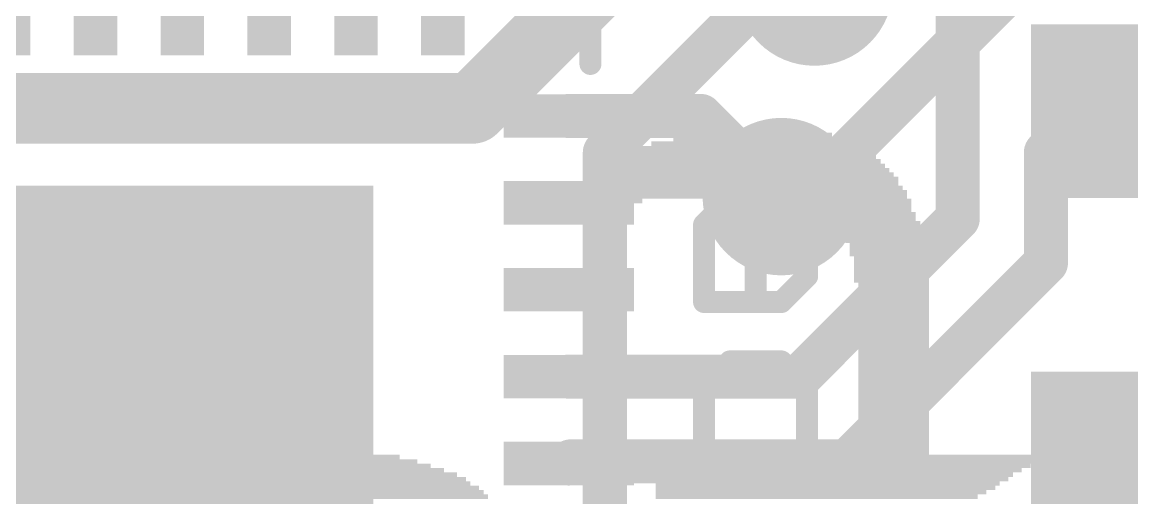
# Model space of a CAD drawing. Extents: x -4.5 to 52.1, y -1.8 to 26.3.
# Drawn here: x 24.46 to 30.85, y 10.2 to 12.94 of the extents above; entities that cross this region are included whole.
import ezdxf

# ---------------------------------------------------------------- set-up
doc = ezdxf.new("R2010")
doc.units = 0
for name, color, linetype in [('1', 12, 'CONTINUOUS'), ('16', 132, 'CONTINUOUS'), ('18', 110, 'CONTINUOUS'), ('21', 40, 'CONTINUOUS'), ('22', 6, 'CONTINUOUS')]:
    doc.layers.add(name, color=color, linetype=linetype)

# ---------------------------------------------------------------- blocks, each defined once
blk = doc.blocks.new('RECT')
blk.add_solid([(-0.5, -0.5), (0.5, -0.5), (-0.5, 0.5), (0.5, 0.5)])
blk = doc.blocks.new('ROUNDV')
at = {"const_width": 0.5}
blk.add_lwpolyline([(0, -0.25, 1), (0, 0.25, 1), (0, -0.25)], format="xyb", dxfattribs=at)

msp = doc.modelspace()

# ---------------------------------------------------------------- linework, layer by layer
at = {"layer": '1', "const_width": 0.254}
for points in [[(29.845, 11.811), (29.845, 15.24)], [(27.605, 12.402), (28.365, 12.402)], [(28.365, 12.402), (28.829, 11.938)], [(30.353, 12.192), (30.591, 12.43)], [(30.591, 12.43), (31.016, 12.43)], [(30.353, 11.557), (30.353, 12.192)], [(28.936, 10.902), (29.845, 11.811)], [(29.21, 10.414), (30.353, 11.557)], [(27.605, 10.902), (28.936, 10.902)], [(27.617, 10.414), (27.605, 10.402)], [(29.21, 10.414), (27.617, 10.414)]]:
    msp.add_lwpolyline(points, dxfattribs=at)
at = {"layer": '1', "const_width": 0.127}
for points in [[(27.605, 12.4655, 1), (27.605, 12.3385)], [(28.4099, 12.4469, 1), (28.3201, 12.3571)], [(28.365, 12.3385, 1), (28.365, 12.4655)], [(30.591, 12.4935, 1), (30.591, 12.3665)], [(30.6359, 12.3851, 1), (30.5461, 12.4749)], [(30.4165, 12.192, 1), (30.2895, 12.192)], [(30.3081, 12.2369, 1), (30.3979, 12.1471)], [(28.7841, 11.8931, 1), (28.8739, 11.9829)], [(29.8899, 11.7661, 1), (29.8001, 11.8559)], [(29.7815, 11.811, 1), (29.9085, 11.811)], [(30.3979, 11.5121, 1), (30.3081, 11.6019)], [(30.2895, 11.557, 1), (30.4165, 11.557)], [(27.605, 10.9655, 1), (27.605, 10.8385)], [(28.8911, 10.9469, 1), (28.9809, 10.8571)], [(28.936, 10.8385, 1), (28.936, 10.9655)], [(27.5601, 10.4469, 1), (27.6499, 10.3571)], [(27.617, 10.4775, 1), (27.617, 10.3505)], [(27.6619, 10.3691, 1), (27.5721, 10.4589)], [(29.1651, 10.4589, 1), (29.2549, 10.3691)], [(29.21, 10.3505, 1), (29.21, 10.4775)]]:
    msp.add_lwpolyline(points, format="xyb", dxfattribs=at)
at = {"layer": '16'}
for points, const_width in [([(27.051, 12.446), (28.956, 14.351)], 0.4064), ([(28.956, 11.938), (30.226, 13.208)], 0.254), ([(27.813, 12.192), (28.7655, 13.1445)], 0.254), ([(22.606, 12.446), (27.051, 12.446)], 0.4064), ([(27.813, 12.192), (27.813, 5.588)], 0.254), ([(28.829, 11.938), (28.956, 11.938)], 0.254)]:
    msp.add_lwpolyline(points, dxfattribs=dict(at, const_width=const_width))
for points, const_width in [([(26.9792, 12.5178, 1), (27.1228, 12.3742)], 0.2032), ([(27.051, 12.3444, 1), (27.051, 12.5476)], 0.2032), ([(27.8765, 12.192, 1), (27.7495, 12.192)], 0.127), ([(27.7681, 12.2369, 1), (27.8579, 12.1471)], 0.127), ([(28.829, 12.0015, 1), (28.829, 11.8745)], 0.127), ([(28.9111, 11.9829, 1), (29.0009, 11.8931)], 0.127), ([(28.956, 11.8745, 1), (28.956, 12.0015)], 0.127)]:
    msp.add_lwpolyline(points, format="xyb", dxfattribs=dict(at, const_width=const_width))
at = {"layer": '21', "const_width": 0.127}
for points in [[(27.73, 13.252), (27.73, 12.702)], [(28.3845, 11.7765), (28.5328, 11.9248)], [(28.5328, 11.9248), (28.6811, 11.7765)], [(28.3845, 11.3316), (28.3845, 11.7765)], [(28.6811, 11.7765), (28.6811, 11.3316)], [(28.9777, 11.7765), (28.9777, 11.4799)], [(28.9777, 11.4799), (28.8294, 11.3316)], [(28.8294, 11.3316), (28.3845, 11.3316)], [(28.3845, 10.841), (28.5328, 10.9893)], [(28.5328, 10.9893), (28.8294, 10.9893)], [(28.8294, 10.9893), (28.9777, 10.841)], [(28.3845, 10.3961), (28.3845, 10.841)], [(28.9777, 10.841), (28.9777, 10.3961)], [(29.2743, 10.3961), (28.3845, 10.3961)]]:
    msp.add_lwpolyline(points, dxfattribs=at)
at = {"layer": '21', "const_width": 0.0635}
for points in [[(27.6983, 12.702, 1), (27.7617, 12.702)], [(28.5552, 11.9472, 1), (28.5103, 11.9023)], [(28.5552, 11.9023, 1), (28.5103, 11.9472)], [(28.4163, 11.7765, 1), (28.3528, 11.7765)], [(28.362, 11.7989, 1), (28.407, 11.754)], [(28.7128, 11.7765, 1), (28.6493, 11.7765)], [(28.6586, 11.754, 1), (28.7035, 11.7989)], [(29.0094, 11.7765, 1), (28.9459, 11.7765)], [(28.9459, 11.4799, 1), (29.0094, 11.4799)], [(29.0001, 11.4574, 1), (28.9552, 11.5024)], [(28.3845, 11.3634, 1), (28.3845, 11.2999)], [(28.8069, 11.3541, 1), (28.8518, 11.3092)], [(28.8294, 11.2999, 1), (28.8294, 11.3634)], [(28.3528, 11.3316, 1), (28.4163, 11.3316)], [(28.6493, 11.3316, 1), (28.7128, 11.3316)], [(28.5328, 11.021, 1), (28.5328, 10.9575)], [(28.5552, 10.9668, 1), (28.5103, 11.0117)], [(28.8518, 11.0117, 1), (28.8069, 10.9668)], [(28.8294, 10.9575, 1), (28.8294, 11.021)], [(28.4163, 10.841, 1), (28.3528, 10.841)], [(28.362, 10.8634, 1), (28.407, 10.8185)], [(29.0094, 10.841, 1), (28.9459, 10.841)], [(28.9552, 10.8185, 1), (29.0001, 10.8634)], [(28.3845, 10.4278, 1), (28.3845, 10.3643)], [(28.3528, 10.3961, 1), (28.4163, 10.3961)], [(28.9459, 10.3961, 1), (29.0094, 10.3961)], [(29.2743, 10.3643, 1), (29.2743, 10.4278)]]:
    msp.add_lwpolyline(points, format="xyb", dxfattribs=at)

# ---------------------------------------------------------------- block references
at = {"layer": '1', "xscale": 0.75, "yscale": 0.25}
for p, rotation in [((24.38, 13.127), 270), ((24.88, 13.127), 270), ((25.38, 13.127), 270), ((25.88, 13.127), 270), ((26.38, 13.127), 270), ((26.88, 13.127), 270), ((27.605, 12.402), 180), ((27.605, 11.902), 180), ((27.605, 11.402), 180), ((27.605, 10.902), 180), ((27.605, 10.402), 180)]:
    msp.add_blockref('RECT', p, dxfattribs=dict(at, rotation=rotation))
at = {"layer": '1', "xscale": 1.5}
for p in [(31.016, 12.43), (31.016, 10.43)]:
    msp.add_blockref('RECT', p, dxfattribs=at)
at = {"layer": '1', "xscale": 4.7, "yscale": 4.7}
msp.add_blockref('RECT', (24.13, 9.652), dxfattribs=at)
at = {"layer": '18', "xscale": 0.9064, "yscale": 0.9064}
for p in [(29.0195, 13.1445), (29.0195, 13.1445), (28.829, 11.938), (28.829, 11.938), (24.13, 11.43), (24.13, 11.43)]:
    msp.add_blockref('ROUNDV', p, dxfattribs=at)
at = {"layer": '22', "yscale": 0.0254, "rotation": 180}
for p, xscale in [((28.702, 12.2682), 0.9906), ((28.7528, 12.2936), 0.7366), ((28.829, 12.319), 0.2794), ((28.6004, 12.192), 1.4986), ((28.6258, 12.2174), 1.3462), ((28.6639, 12.2428), 1.1684), ((28.5877, 12.1666), 1.5748), ((28.6004, 12.1412), 1.6002), ((28.6131, 12.1158), 1.6256), ((28.6258, 12.0904), 1.651), ((28.6385, 12.065), 1.6764), ((28.6512, 12.0396), 1.7018), ((28.6512, 12.0142), 1.7018), ((28.6639, 11.9888), 1.7272), ((28.6766, 11.9634), 1.7526), ((28.6766, 11.938), 1.7526), ((27.9273, 11.9126), 0.2032), ((29.2227, 11.9126), 0.7112), ((29.2862, 11.8872), 0.5842), ((29.3116, 11.8618), 0.5334), ((29.3497, 11.8364), 0.508), ((29.3624, 11.811), 0.4826), ((29.3878, 11.7856), 0.4826), ((29.4005, 11.7602), 0.4572), ((29.4005, 11.7348), 0.4572), ((29.4132, 11.7094), 0.4318), ((29.4259, 11.684), 0.4572), ((29.4386, 11.6586), 0.4318), ((29.4386, 11.6332), 0.4318), ((29.4386, 11.6078), 0.4318), ((29.4513, 11.5824), 0.4064), ((29.4513, 11.557), 0.4064), ((29.464, 11.5316), 0.4318), ((29.464, 11.5062), 0.4318), ((29.464, 11.4808), 0.4318), ((29.464, 11.4554), 0.4318), ((29.4767, 11.43), 0.4064), ((29.4767, 11.4046), 0.4064), ((29.4767, 11.3792), 0.4064), ((29.4767, 11.3538), 0.4064), ((29.4767, 11.3284), 0.4064), ((29.4767, 11.303), 0.4064), ((29.4767, 11.2776), 0.4064), ((29.4767, 11.2522), 0.4064), ((29.4767, 11.2268), 0.4064), ((29.4767, 11.2014), 0.4064), ((29.4767, 11.176), 0.4064), ((29.4767, 11.1506), 0.4064), ((29.4767, 11.1252), 0.4064), ((29.4767, 11.0998), 0.4064), ((29.4767, 11.0744), 0.4064), ((29.4767, 11.049), 0.4064), ((29.4767, 11.0236), 0.4064), ((29.4767, 10.9982), 0.4064), ((29.4767, 10.9728), 0.4064), ((29.4767, 10.9474), 0.4064), ((29.4767, 10.922), 0.4064), ((29.4767, 10.8966), 0.4064), ((29.4767, 10.8712), 0.4064), ((29.4767, 10.8458), 0.4064), ((29.4767, 10.8204), 0.4064), ((29.4767, 10.795), 0.4064), ((29.4767, 10.7696), 0.4064), ((29.4767, 10.7442), 0.4064), ((29.4767, 10.7188), 0.4064), ((29.4767, 10.6934), 0.4064), ((29.4767, 10.668), 0.4064), ((29.4767, 10.6426), 0.4064), ((29.4767, 10.6172), 0.4064), ((29.4767, 10.5918), 0.4064), ((29.4767, 10.5664), 0.4064), ((29.4767, 10.541), 0.4064), ((29.4767, 10.5156), 0.4064), ((29.4767, 10.4902), 0.4064), ((25.9461, 10.414), 1.5748), ((25.9461, 10.4394), 1.3716), ((25.9461, 10.4648), 1.016), ((29.2227, 10.4394), 2.2352), ((29.1973, 10.414), 2.1844), ((29.4767, 10.4648), 0.4064), ((25.9588, 10.3632), 1.8542), ((25.9461, 10.3886), 1.7272), ((29.1846, 10.3886), 2.159), ((29.1592, 10.3632), 2.1082), ((25.9588, 10.287), 2.159), ((25.9715, 10.3124), 2.0828), ((25.9588, 10.3378), 2.0066), ((29.1338, 10.3378), 2.0574), ((29.1211, 10.3124), 2.032), ((29.0957, 10.287), 1.9812), ((25.9715, 10.2362), 2.286), ((25.9715, 10.2616), 2.2352), ((29.083, 10.2616), 1.9558), ((29.0576, 10.2362), 1.905), ((25.9588, 10.2108), 2.3622), ((29.0322, 10.2108), 1.8542)]:
    msp.add_blockref('RECT', p, dxfattribs=dict(at, xscale=xscale))

doc.saveas('drawing.dxf')
